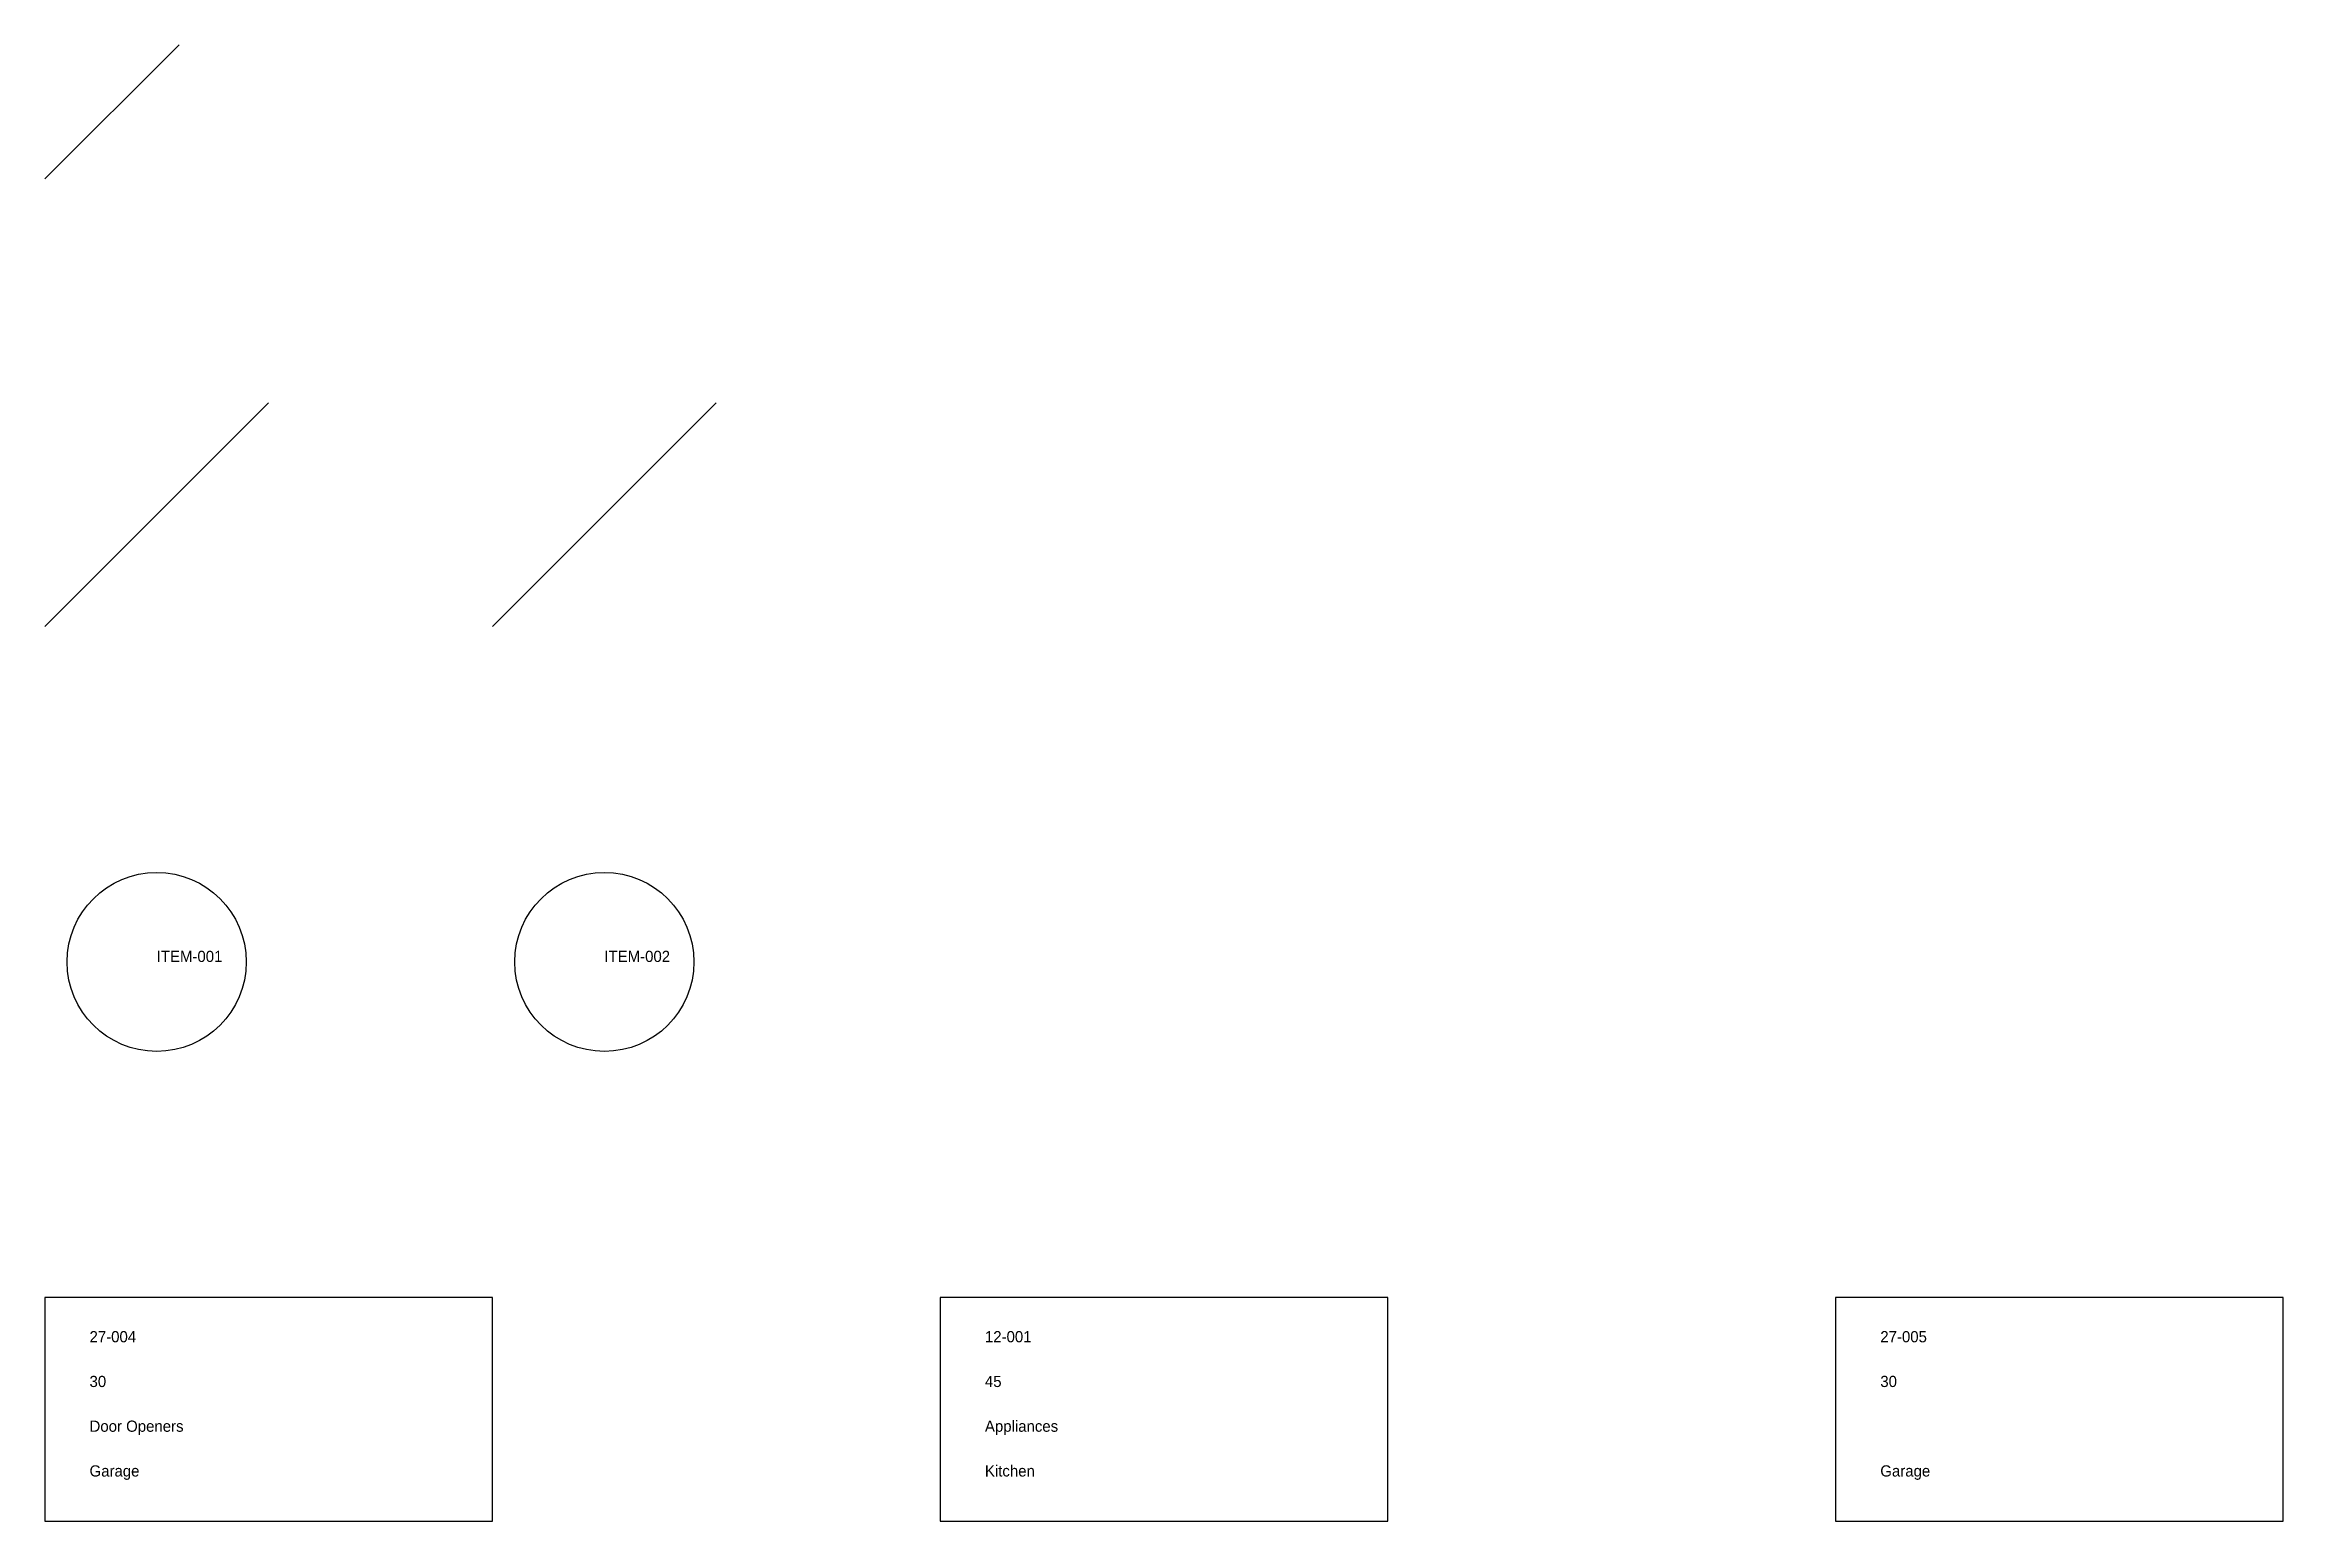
# Model space of a CAD drawing. Header units: metres. Extents: x 0 to 500, y 0 to 330.
import ezdxf

# ---------------------------------------------------------------- set-up
doc = ezdxf.new("R2010")
doc.units = ezdxf.units.M
doc.layers.add('TEST_LAYER', color=7, linetype='Continuous')

# ---------------------------------------------------------------- blocks, each defined once
blk = doc.blocks.new('PRODUCT_BLOCK')
for p, q in [((100, 50), (0, 50)), ((0, 50), (0, 0)), ((100, 0), (100, 50)), ((0, 0), (100, 0))]:
    blk.add_line(p, q)
for tag, p in [('BAY#', (10, 40)), ('DEPT', (10, 30)), ('PROD2', (10, 20)), ('PROD1', (10, 10))]:
    blk.add_attdef(tag, p, '', height=2.5)
blk = doc.blocks.new('SIMPLE_BLOCK')
blk.add_circle((25, 25), 20)
blk.add_attdef('ID', (25, 25), '', height=2.5)
blk = doc.blocks.new('NO_ATTRIB_BLOCK')
blk.add_line((0, 0), (50, 50))
blk = doc.blocks.new('EMPTY_VALUE_BLOCK')
blk.add_line((0, 0), (30, 30))
blk.add_attdef('EMPTY_ATTR', (15, 15), '', height=2.5)

msp = doc.modelspace()

# ---------------------------------------------------------------- block references
at = {"layer": 'TEST_LAYER'}
for name, p in [('EMPTY_VALUE_BLOCK', (0, 300)), ('NO_ATTRIB_BLOCK', (0, 200)), ('NO_ATTRIB_BLOCK', (100, 200))]:
    msp.add_blockref(name, p, dxfattribs=at)
for name, p, values in [('SIMPLE_BLOCK', (0, 100), {'ID': 'ITEM-001'}), ('SIMPLE_BLOCK', (100, 100), {'ID': 'ITEM-002'}), ('PRODUCT_BLOCK', (0, 0), {'PROD1': 'Garage', 'PROD2': 'Door Openers', 'DEPT': '30', 'BAY#': '27-004'}), ('PRODUCT_BLOCK', (200, 0), {'PROD1': 'Kitchen', 'PROD2': 'Appliances', 'DEPT': '45', 'BAY#': '12-001'}), ('PRODUCT_BLOCK', (400, 0), {'PROD1': 'Garage', 'DEPT': '30', 'BAY#': '27-005'})]:
    msp.add_blockref(name, p, dxfattribs=at).add_auto_attribs(values)

doc.saveas('drawing.dxf')
